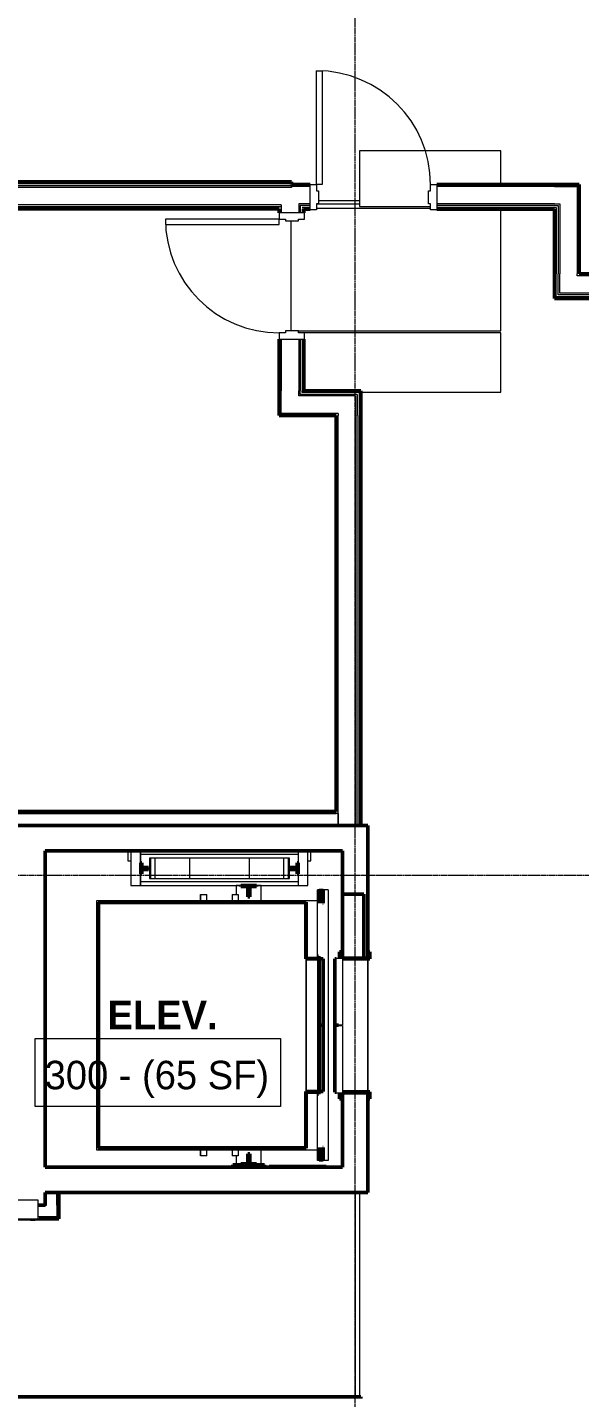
# Model space of a CAD drawing. Header units: inches. Extents: x -4235 to -464, y 9767 to 12463.
# Drawn here: x -3584.9 to -3410.4, y 11370.1 to 11803.3 of the extents above; entities that cross this region are included whole.
import ezdxf

# ---------------------------------------------------------------- set-up
doc = ezdxf.new("R2010")
doc.units = ezdxf.units.IN
doc.header["$MEASUREMENT"] = 0
doc.linetypes.add('Grid Line 1_2_', pattern=[0.875, 0.5, -0.125, 0.125, -0.125])
for name, color, linetype, lineweight in [('0-1', 7, 'Continuous', 5), ('0-2', 90, 'Continuous', 9), ('A-AREA-IDEN', 2, 'Continuous', 9), ('A-DOOR-1', 50, 'Continuous', 20), ('A-DOOR-2', 90, 'Continuous', 9), ('A-DOOR-FRAM-1', 50, 'Continuous', 20), ('A-FLOR-2', 90, 'Continuous', 9), ('A-FLOR-3', 192, 'Continuous', 9), ('A-GENM-1', 7, 'Continuous', 50), ('A-GENM-2', 90, 'Continuous', 9), ('A-WALL-2', 250, 'Continuous', 13), ('A-WALL-3', 7, 'Continuous', 50), ('E-FIRE-1', 90, 'Continuous', 9), ('G-IMPT-1', 90, 'Continuous', 9), ('I-WALL-1', 7, 'Continuous', 50), ('Q-SPCQ-1', 90, 'Continuous', 9), ('S-GRID-1', 1, 'Grid Line 1_2_', 9)]:
    doc.layers.add(name, color=color, linetype=linetype, lineweight=lineweight)
doc.styles.add('Century Gothic', font='ufonts.com_century-gothic.ttf', dxfattribs={"height": 9})
doc.styles.add('Century Gothic_B', font='GOTHICB.TTF', dxfattribs={"height": 9})

# ---------------------------------------------------------------- blocks, each defined once
blk = doc.blocks.new('HOLLOW METAL - UNIT DOOR-2191977-BACKGROUND - 3RD FLOOR')
at = {"layer": 'A-DOOR-1'}
for p, q in [((16.25, -4.125), (18, -4.125)), ((16.25, -40.125), (16.25, -4.125)), ((18, -4.125), (18, -40.125)), ((18, -40.125), (16.25, -40.125))]:
    blk.add_line(p, q, dxfattribs=at)
at = {"layer": 'A-DOOR-2'}
blk.add_arc((18, -4.125), 36, 180, 270, dxfattribs=at)
at = {"layer": 'A-DOOR-FRAM-1'}
for p, q in [((-20, 3.875), (-18, 3.875)), ((-20, -4.125), (-20, 3.875)), ((-18, 3.875), (-18, 1.9375)), ((-18, 1.9375), (-17.375, 1.9375)), ((-17.375, 1.9375), (-17.375, -2.1875)), ((17.375, 1.9375), (18, 1.9375)), ((17.375, -2.1875), (17.375, 1.9375)), ((18, 3.875), (20, 3.875)), ((18, 1.9375), (18, 3.875)), ((20, 3.875), (20, -4.125)), ((-18, -4.125), (-20, -4.125)), ((-18, -2.1875), (-18, -4.125)), ((-17.375, -2.1875), (-18, -2.1875)), ((18, -2.1875), (17.375, -2.1875)), ((18, -4.125), (18, -2.1875)), ((20, -4.125), (18, -4.125))]:
    blk.add_line(p, q, dxfattribs=at)
blk = doc.blocks.new('HOLLOW METAL - UNIT DOOR-2191979-BACKGROUND - 3RD FLOOR')
at = {"layer": 'A-DOOR-1'}
for p, q in [((18, 40.125), (16.25, 40.125)), ((16.25, 40.125), (16.25, 4.125)), ((18, 4.125), (18, 40.125)), ((16.25, 4.125), (18, 4.125))]:
    blk.add_line(p, q, dxfattribs=at)
at = {"layer": 'A-DOOR-2'}
blk.add_arc((18, 4.125), 36, 90, 180, dxfattribs=at)
at = {"layer": 'A-DOOR-FRAM-1'}
for p, q in [((-18, 4.125), (-20, 4.125)), ((-20, 4.125), (-20, -3.875)), ((-18, 2.1875), (-18, 4.125)), ((-17.375, 2.1875), (-18, 2.1875)), ((-17.375, -1.9375), (-17.375, 2.1875)), ((18, 2.1875), (17.375, 2.1875)), ((17.375, 2.1875), (17.375, -1.9375)), ((18, 4.125), (18, 2.1875)), ((20, 4.125), (18, 4.125)), ((20, -3.875), (20, 4.125)), ((-20, -3.875), (-18, -3.875)), ((-18, -3.875), (-18, -1.9375)), ((-18, -1.9375), (-17.375, -1.9375)), ((17.375, -1.9375), (18, -1.9375)), ((18, -1.9375), (18, -3.875)), ((18, -3.875), (20, -3.875))]:
    blk.add_line(p, q, dxfattribs=at)
blk = doc.blocks.new('104416 - Fire Extinguishers - Wall - Class A - Light - 2A-2205784-BACKGROUND - 3RD FLOOR')
at = {"layer": 'E-FIRE-1'}
for p, q in [((13.19, 2.44), (13.19, 2.19)), ((23.19, 2.44), (13.19, 2.44)), ((13.19, 2.44), (23.19, 2.44)), ((13.19, 2.44), (13.19, 2.19)), ((23.19, 2.19), (13.19, 2.19)), ((13.63, -3.81), (13.63, 2.19)), ((14.41, 2.44), (14.41, 2.69)), ((14.44, 2.69), (14.84, 2.69)), ((14.44, 2.44), (14.44, 2.69)), ((14.84, 2.69), (15.03, 2.69)), ((14.84, 2.44), (14.84, 2.69)), ((15.03, 2.69), (15.11, 2.69)), ((15.03, 2.44), (15.03, 2.69)), ((15.11, 2.69), (15.24, 2.69)), ((15.11, 2.44), (15.11, 2.69)), ((15.24, 2.69), (15.51, 2.69)), ((15.24, 2.44), (15.24, 2.69)), ((15.51, 2.69), (15.73, 2.69)), ((15.51, 2.44), (15.51, 2.69)), ((15.73, 2.69), (15.87, 2.69)), ((15.73, 2.44), (15.73, 2.69)), ((15.87, 2.69), (15.91, 2.69)), ((15.87, 2.44), (15.87, 2.69)), ((15.91, 2.44), (15.91, 2.69)), ((15.94, 2.44), (15.94, 2.69)), ((22.75, 2.19), (22.75, -3.81)), ((23.19, 2.19), (23.19, 2.44)), ((23.19, 2.19), (23.19, 2.44)), ((22.75, -3.81), (13.63, -3.81))]:
    blk.add_line(p, q, dxfattribs=at)
blk = doc.blocks.new('CTR - 1st Phase - Common Walls_rvt-1-BACKGROUND - 3RD FLOOR')
at = {"layer": 'A-FLOR-2'}
for p, q in [((-3435.32, 11764.21), (-3479.92, 11764.21)), ((-3479.92, 11764.21), (-3479.92, 11746.59)), ((-3435.32, 11753.56), (-3435.32, 11764.21)), ((-3457.52, 11745.96), (-3493.52, 11745.96)), ((-3479.92, 11746.59), (-3457.52, 11746.59)), ((-3435.32, 11707.31), (-3435.32, 11745.81)), ((-3501.67, 11742.06), (-3501.67, 11707.31)), ((-3499.24, 11707.31), (-3435.32, 11707.31)), ((-3435.32, 11706.69), (-3497.3, 11706.69)), ((-3435.32, 11687.99), (-3435.32, 11706.69)), ((-3479.55, 11687.99), (-3435.32, 11687.99))]:
    blk.add_line(p, q, dxfattribs=at)
at = {"layer": 'A-WALL-2'}
for p, q in [((-3501.42, 11753.81), (-3852.47, 11753.81)), ((-3501.42, 11753.19), (-3852.47, 11753.19)), ((-3501.42, 11752.69), (-3852.47, 11752.69)), ((-3501.42, 11752.94), (-3501.42, 11753.19)), ((-3501.42, 11753.19), (-3501.42, 11752.94)), ((-3501.42, 11752.69), (-3501.42, 11752.94)), ((-3495.52, 11752.94), (-3501.42, 11752.94)), ((-3501.42, 11752.94), (-3501.42, 11752.69)), ((-3418.3, 11752.94), (-3455.52, 11752.94)), ((-3418.3, 11752.94), (-3416.67, 11752.94)), ((-3416.67, 11752.94), (-3411.17, 11752.94)), ((-3411.17, 11752.94), (-3411.17, 11725.36)), ((-3504.67, 11747.19), (-3852.47, 11747.19)), ((-3504.67, 11747.19), (-3504.67, 11746.94)), ((-3504.67, 11746.94), (-3504.67, 11746.56)), ((-3495.52, 11747.44), (-3499.17, 11747.44)), ((-3499.17, 11747.44), (-3499.17, 11747.19)), ((-3499.17, 11747.19), (-3499.17, 11746.94)), ((-3499.17, 11746.94), (-3499.17, 11745.81)), ((-3495.52, 11746.94), (-3498.67, 11746.94)), ((-3498.67, 11746.94), (-3498.67, 11746.56)), ((-3418.3, 11747.44), (-3455.52, 11747.44)), ((-3418.3, 11746.94), (-3455.52, 11746.94)), ((-3418.3, 11747.44), (-3417.17, 11747.44)), ((-3418.3, 11746.94), (-3417.8, 11746.94)), ((-3417.8, 11746.94), (-3417.17, 11746.94)), ((-3417.17, 11747.44), (-3416.67, 11747.44)), ((-3417.17, 11746.94), (-3417.17, 11725.36)), ((-3416.67, 11747.44), (-3416.67, 11725.36)), ((-3504.67, 11746.56), (-3852.47, 11746.56)), ((-3504.67, 11746.56), (-3504.67, 11746.31)), ((-3504.67, 11746.31), (-3504.67, 11745.94)), ((-3504.67, 11745.94), (-3504.67, 11744.69)), ((-3499.17, 11745.81), (-3499.17, 11744.69)), ((-3498.67, 11746.56), (-3498.67, 11746.31)), ((-3498.67, 11746.31), (-3498.67, 11745.81)), ((-3498.67, 11745.81), (-3498.67, 11744.69)), ((-3495.52, 11746.31), (-3498.05, 11746.31)), ((-3498.05, 11745.81), (-3497.55, 11745.81)), ((-3497.55, 11745.81), (-3498.05, 11745.81)), ((-3498.05, 11745.81), (-3498.05, 11744.69)), ((-3418.3, 11746.31), (-3455.52, 11746.31)), ((-3418.3, 11746.31), (-3417.8, 11746.31)), ((-3417.8, 11746.31), (-3417.8, 11725.36)), ((-3417.8, 11718.74), (-3417.8, 11725.36)), ((-3417.17, 11719.24), (-3417.17, 11725.36)), ((-3416.67, 11724.74), (-3416.67, 11725.36)), ((-3411.17, 11724.74), (-3411.17, 11725.36)), ((-3416.67, 11719.24), (-3416.67, 11724.74)), ((-3342.97, 11724.74), (-3411.17, 11724.74)), ((-3417.8, 11718.11), (-3417.8, 11718.74)), ((-3342.97, 11718.11), (-3417.8, 11718.11)), ((-3417.17, 11718.74), (-3417.17, 11719.24)), ((-3342.97, 11718.74), (-3417.17, 11718.74)), ((-3342.97, 11719.24), (-3416.67, 11719.24)), ((-3504.67, 11704.69), (-3504.67, 11688.36)), ((-3499.17, 11704.69), (-3499.17, 11688.36)), ((-3498.67, 11704.69), (-3498.67, 11688.36)), ((-3498.05, 11704.69), (-3498.05, 11688.36)), ((-3504.67, 11686.74), (-3504.67, 11688.36)), ((-3504.67, 11681.24), (-3504.67, 11686.74)), ((-3499.17, 11687.24), (-3499.17, 11688.36)), ((-3499.17, 11686.74), (-3499.17, 11687.24)), ((-3481.17, 11686.74), (-3499.17, 11686.74)), ((-3498.67, 11687.86), (-3498.67, 11688.36)), ((-3498.67, 11687.24), (-3498.67, 11687.86)), ((-3480.67, 11687.24), (-3498.67, 11687.24)), ((-3498.05, 11688.36), (-3497.55, 11688.36)), ((-3498.05, 11687.86), (-3498.05, 11688.36)), ((-3480.05, 11687.86), (-3498.05, 11687.86)), ((-3481.17, 11686.74), (-3481.17, 11681.24)), ((-3480.67, 11687.24), (-3480.67, 11686.74)), ((-3480.67, 11686.74), (-3480.67, 11680.61)), ((-3480.05, 11687.86), (-3480.05, 11687.24)), ((-3480.05, 11687.24), (-3480.05, 11680.61)), ((-3486.67, 11681.24), (-3504.67, 11681.24)), ((-3486.67, 11681.24), (-3486.67, 11680.61)), ((-3486.67, 11554.74), (-3486.67, 11680.61)), ((-3481.17, 11681.24), (-3481.17, 11680.61)), ((-3481.17, 11551.24), (-3481.17, 11680.61)), ((-3480.67, 11550.99), (-3480.67, 11680.61)), ((-3480.05, 11550.99), (-3480.05, 11680.61)), ((-3827.32, 11554.74), (-3487.3, 11554.74)), ((-3486.67, 11554.74), (-3487.3, 11554.74)), ((-3486.67, 11551.24), (-3486.67, 11554.74)), ((-3486.67, 11554.74), (-3486.67, 11551.24)), ((-3827.32, 11551.24), (-3487.3, 11551.24)), ((-3486.67, 11551.24), (-3487.3, 11551.24)), ((-3481.17, 11551.24), (-3486.67, 11551.24)), ((-3481.17, 11550.99), (-3481.17, 11551.24)), ((-3481.17, 11551.24), (-3481.17, 11550.99)), ((-3579.07, 11430.99), (-3579.07, 11434.99)), ((-3575.57, 11430.99), (-3575.57, 11434.99)), ((-3579.07, 11430.74), (-3581.57, 11430.74)), ((-3579.07, 11430.99), (-3579.07, 11430.74)), ((-3575.57, 11430.99), (-3575.57, 11430.74)), ((-3575.57, 11430.74), (-3575.57, 11427.24)), ((-3575.57, 11427.24), (-3581.57, 11427.24))]:
    blk.add_line(p, q, dxfattribs=at)
at = {"layer": 'A-WALL-3'}
for p, q in [((-3487.3, 11555.36), (-3827.32, 11555.36)), ((-3827.32, 11550.99), (-3487.3, 11550.99)), ((-3579.32, 11434.99), (-3579.32, 11430.99)), ((-3574.95, 11434.99), (-3579.32, 11434.99)), ((-3574.95, 11430.99), (-3574.95, 11434.99)), ((-3579.32, 11430.99), (-3581.57, 11430.99)), ((-3574.95, 11427.24), (-3574.95, 11430.99)), ((-3581.14, 11426.61), (-3574.95, 11426.61)), ((-3574.95, 11426.61), (-3574.95, 11427.24))]:
    blk.add_line(p, q, dxfattribs=at)
at = {"layer": 'I-WALL-1'}
for p, q in [((-3501.42, 11754.44), (-3852.47, 11754.44)), ((-3501.42, 11753.56), (-3501.42, 11754.44)), ((-3495.52, 11753.56), (-3501.42, 11753.56)), ((-3418.3, 11753.56), (-3455.52, 11753.56)), ((-3411.17, 11753.56), (-3418.3, 11753.56)), ((-3410.55, 11753.56), (-3411.17, 11753.56)), ((-3410.55, 11725.36), (-3410.55, 11753.56)), ((-3852.47, 11745.94), (-3505.3, 11745.94)), ((-3505.3, 11745.94), (-3505.3, 11744.69)), ((-3497.55, 11745.81), (-3495.52, 11745.81)), ((-3497.55, 11744.69), (-3497.55, 11745.81)), ((-3455.52, 11745.81), (-3418.3, 11745.81)), ((-3418.3, 11745.81), (-3418.3, 11725.36)), ((-3418.3, 11725.36), (-3418.3, 11718.11)), ((-3342.97, 11725.36), (-3410.55, 11725.36)), ((-3418.3, 11718.11), (-3418.3, 11717.61)), ((-3418.3, 11717.61), (-3342.97, 11717.61)), ((-3505.3, 11704.69), (-3505.3, 11688.36)), ((-3497.55, 11688.36), (-3497.55, 11704.69)), ((-3505.3, 11688.36), (-3505.3, 11681.24)), ((-3479.55, 11688.36), (-3497.55, 11688.36)), ((-3479.55, 11687.86), (-3479.55, 11688.36)), ((-3479.55, 11680.61), (-3479.55, 11687.86)), ((-3505.3, 11681.24), (-3505.3, 11680.61)), ((-3505.3, 11680.61), (-3487.3, 11680.61)), ((-3487.3, 11680.61), (-3487.3, 11555.36)), ((-3479.55, 11550.99), (-3479.55, 11680.61)), ((-3487.3, 11550.99), (-3481.17, 11550.99)), ((-3481.17, 11550.99), (-3479.55, 11550.99)), ((-3479.55, 11370.36), (-3609.52, 11370.36)), ((-3479.55, 11369.86), (-3479.55, 11370.36))]:
    blk.add_line(p, q, dxfattribs=at)
at = {"layer": '0-2'}
for name, p, rotation in [('HOLLOW METAL - UNIT DOOR-2191977-BACKGROUND - 3RD FLOOR', (-3475.52, 11749.44), 180), ('HOLLOW METAL - UNIT DOOR-2191979-BACKGROUND - 3RD FLOOR', (-3501.17, 11724.69), 89.99999999999125), ('104416 - Fire Extinguishers - Wall - Class A - Light - 2A-2205784-BACKGROUND - 3RD FLOOR', (-3567.95, 11428.8), 180)]:
    blk.add_blockref(name, p, dxfattribs=dict(at, rotation=rotation))
blk = doc.blocks.new('Otis_G2S_072320191620 - Duty_3500_Speed_150_Seismic_N_CabHeight_93_CabPanels_Y_EntHeight_84_CwtLoc_L2_CwtSafety_N_DoorHand_CO_OpeningType_Front_Glassback_N_FRSAME_NOH-2444874-BACKGROUND - 3RD FLOOR')
at = {"layer": 'A-GENM-1'}
for p, q in [((85.74, 77.23), (7.94, 77.23)), ((7.94, 77.23), (8.06, 77.11)), ((7.94, 77.23), (7.94, 11.44)), ((8.06, 77.11), (7.94, 77.23)), ((8.06, 77.11), (85.62, 77.11)), ((8.06, 11.56), (8.06, 77.11)), ((85.74, 77.23), (85.62, 77.11)), ((85.62, 77.11), (85.74, 77.23)), ((85.62, 77.11), (85.62, 11.56)), ((85.74, 11.44), (85.74, 77.23)), ((7.94, 11.44), (8.06, 11.44)), ((8.06, 11.44), (8.06, 11.56)), ((8.06, 11.56), (8.06, 11.44)), ((25.84, 11.56), (8.06, 11.56)), ((8.06, 11.44), (25.72, 11.44)), ((25.72, 11.44), (25.72, 7.6)), ((25.84, 7.48), (25.84, 11.56)), ((67.96, 11.44), (67.84, 11.56)), ((67.84, 11.56), (67.84, 7.48)), ((85.62, 11.56), (67.84, 11.56)), ((67.84, 11.56), (67.96, 11.44)), ((67.96, 7.6), (67.96, 11.44)), ((67.96, 11.44), (85.74, 11.44)), ((8.23, 7.4), (4.29, 7.4)), ((4.29, 7.4), (4.29, 6.15)), ((4.29, 6.15), (8.23, 6.15)), ((4.33, 6.19), (4.33, 7.36)), ((4.33, 7.36), (8.23, 7.36)), ((8.23, 6.19), (4.33, 6.19)), ((8.23, 7.36), (8.23, 7.4)), ((8.23, 6.15), (8.23, 6.19)), ((25.72, 7.6), (25, 7.6)), ((25, 7.6), (25, 7.48)), ((25, 7.48), (25.84, 7.48)), ((25.84, 7.48), (25.72, 7.6)), ((25.72, 7.6), (25.84, 7.48)), ((46.84, 7.4), (25.84, 7.4)), ((25.84, 7.4), (25.84, 6.15)), ((25.84, 6.15), (46.84, 6.15)), ((46.84, 6.15), (46.84, 7.4)), ((67.84, 7.4), (46.84, 7.4)), ((46.84, 7.4), (46.84, 6.15)), ((46.84, 6.15), (67.84, 6.15)), ((67.96, 7.6), (67.84, 7.48)), ((67.84, 7.48), (67.96, 7.6)), ((67.84, 7.48), (68.69, 7.48)), ((67.84, 6.15), (67.84, 7.4)), ((68.69, 7.6), (67.96, 7.6)), ((68.69, 7.48), (68.69, 7.6)), ((89.4, 7.4), (85.46, 7.4)), ((85.46, 7.4), (85.46, 7.36)), ((85.46, 7.36), (89.36, 7.36)), ((89.36, 6.19), (85.46, 6.19)), ((85.46, 6.19), (85.46, 6.15)), ((85.46, 6.15), (89.4, 6.15)), ((89.4, 7.4), (89.36, 7.36)), ((89.36, 7.36), (89.4, 7.4)), ((89.36, 7.36), (89.36, 6.19)), ((89.4, 6.15), (89.36, 6.19)), ((89.36, 6.19), (89.4, 6.15)), ((89.4, 6.15), (89.4, 7.4))]:
    blk.add_line(p, q, dxfattribs=at)
at = {"layer": 'A-GENM-2'}
for p, q in [((25.84, 11.56), (25.72, 11.44)), ((25.72, 11.44), (25.84, 11.56)), ((85.74, 11.44), (85.62, 11.56)), ((85.62, 11.56), (85.74, 11.44)), ((4.29, 7.4), (4.33, 7.36)), ((4.33, 7.36), (4.29, 7.4)), ((4.29, 6.15), (4.33, 6.19)), ((4.33, 6.19), (4.29, 6.15))]:
    blk.add_line(p, q, dxfattribs=at)
at = {"layer": 'G-IMPT-1'}
for p, q in [((7.47, 77.7), (7.47, 7.9)), ((86.21, 77.7), (7.47, 77.7)), ((86.21, 7.9), (86.21, 77.7)), ((7.47, 44.86), (5.5, 44.86)), ((5.5, 42.89), (5.5, 44.86)), ((5.5, 44.86), (7.47, 44.86)), ((88.18, 44.86), (86.21, 44.86)), ((86.21, 44.86), (88.18, 44.86)), ((88.18, 44.86), (88.18, 42.89)), ((5.5, 42.89), (7.47, 42.89)), ((86.21, 42.89), (88.18, 42.89)), ((7.47, 34.89), (5.5, 34.89)), ((5.5, 32.93), (5.5, 34.89)), ((88.18, 34.89), (86.21, 34.89)), ((88.18, 34.89), (88.18, 32.93)), ((7.47, 32.93), (5.5, 32.93)), ((7.47, 32.93), (5.5, 32.93)), ((88.18, 32.93), (86.21, 32.93)), ((88.18, 32.93), (86.21, 32.93)), ((67.84, 11.5), (25.84, 11.5)), ((25.84, 11.5), (67.84, 11.5)), ((4.09, 4.56), (4.09, 7.9)), ((4.09, 7.9), (25.72, 7.9)), ((89.59, 4.56), (4.09, 4.56)), ((7.47, 7.9), (25.72, 7.9)), ((25.84, 7.84), (67.84, 7.84)), ((67.96, 7.9), (89.59, 7.9)), ((67.96, 7.9), (86.21, 7.9)), ((89.59, 4.56), (89.59, 7.9))]:
    blk.add_line(p, q, dxfattribs=at)
blk = doc.blocks.new('Otis_G2S_072320191620 - Duty_3500_Speed_150_Seismic_N_CwtLoc_L2_PitDepth_60_OpeningType_Front_CwtSafety_N_FRSAME_NPT-2444873-BACKGROUND - 3RD FLOOR')
at = {"layer": 'G-IMPT-1'}
for p, q in [((92.16, 63.73), (94.66, 63.73)), ((93.18, 60.99), (93.18, 16.8)), ((99.64, 60.99), (93.18, 60.99)), ((93.19, 60.68), (93.19, 59.18)), ((99.63, 60.68), (93.19, 60.68)), ((98.16, 63.73), (100.82, 63.73)), ((99.63, 59.18), (99.63, 60.68)), ((99.64, 16.8), (99.64, 60.99)), ((100.82, 63.73), (100.94, 63.73)), ((100.82, 14.06), (100.82, 63.73)), ((100.94, 63.73), (100.94, 14.06)), ((93.19, 59.18), (99.63, 59.18)), ((93.18, 48.39), (93.18, 29.39)), ((99.64, 48.39), (93.18, 48.39)), ((99.64, 29.39), (99.64, 48.39)), ((5.5, 33.56), (2.69, 33.56)), ((2.69, 33.56), (2.69, 32.13)), ((90.99, 33.56), (88.18, 33.56)), ((90.99, 25.69), (90.99, 33.56)), ((2.69, 27.13), (2.69, 25.69)), ((93.18, 29.39), (99.64, 29.39)), ((2.69, 25.69), (7.44, 25.69)), ((86.24, 25.69), (90.99, 25.69)), ((93.19, 18.61), (93.19, 17.11)), ((99.63, 18.61), (93.19, 18.61)), ((99.63, 17.11), (99.63, 18.61)), ((93.18, 16.8), (99.64, 16.8)), ((93.19, 17.11), (99.63, 17.11))]:
    blk.add_line(p, q, dxfattribs=at)
blk = doc.blocks.new('Otis_G2S_072320191620 - Otis_G2S_072320191620-2295120-BACKGROUND - 3RD FLOOR')
at = {"layer": 'A-GENM-1'}
for p, q in [((98.16, 63.74), (94.66, 63.74)), ((94.66, 63.74), (94.66, 63.43)), ((94.66, 63.43), (96.1, 63.43)), ((96.1, 63.43), (96.1, 61.3)), ((96.1, 61.3), (96.72, 61.3)), ((96.72, 61.3), (96.72, 63.43)), ((96.72, 63.43), (98.16, 63.43)), ((98.16, 63.43), (98.16, 63.74)), ((2.68, 34.63), (2.3, 34.63)), ((2.3, 34.63), (2.3, 24.63)), ((2.97, 32.13), (2.66, 32.13)), ((2.66, 32.13), (2.66, 27.13)), ((2.68, 24.63), (2.68, 34.63)), ((2.97, 29.94), (2.97, 32.13)), ((90.96, 32.13), (90.65, 32.13)), ((90.65, 32.13), (90.65, 29.94)), ((90.96, 27.13), (90.96, 32.13)), ((2.66, 27.13), (2.97, 27.13)), ((6.16, 29.94), (2.97, 29.94)), ((2.97, 27.13), (2.97, 29.31)), ((2.97, 29.31), (6.16, 29.31)), ((6.16, 29.31), (6.16, 29.94)), ((90.65, 29.94), (87.46, 29.94)), ((87.46, 29.94), (87.46, 29.31)), ((87.46, 29.31), (90.65, 29.31)), ((90.65, 29.31), (90.65, 27.13)), ((90.65, 27.13), (90.96, 27.13)), ((2.3, 24.63), (2.68, 24.63)), ((96.1, 14.37), (94.66, 14.37)), ((94.66, 14.37), (94.66, 14.06)), ((94.66, 14.06), (98.16, 14.06)), ((96.72, 16.5), (96.1, 16.5)), ((96.1, 16.5), (96.1, 14.37)), ((96.72, 14.37), (96.72, 16.5)), ((98.16, 14.37), (96.72, 14.37)), ((98.16, 14.06), (98.16, 14.37)), ((25.44, 0.96), (23.6, 0.96)), ((23.6, 0.96), (23.6, 0.25)), ((23.6, 0.25), (23.73, 0.25)), ((23.73, 0.25), (23.73, 0.83)), ((23.73, 0.83), (25.44, 0.83)), ((46.81, 2.41), (25.69, 2.41)), ((25.69, 2.41), (25.69, 2)), ((46.62, 1.25), (46.81, 1.25)), ((67.81, 2.41), (46.81, 2.41)), ((46.81, 2.41), (46.81, 1.25)), ((46.81, 1.25), (46.81, 2.41)), ((46.81, 1.25), (46.87, 1.25)), ((67.81, 2), (67.81, 2.41)), ((70.02, 0.96), (68.06, 0.96)), ((68.06, 0.83), (69.9, 0.83)), ((69.9, 0.83), (69.9, 0.25)), ((69.9, 0.25), (70.02, 0.25)), ((70.02, 0.25), (70.02, 0.96)), ((25.69, 0), (25.69, -8.52)), ((25.81, -8.64), (25.81, 0)), ((67.81, 0), (67.81, -6.69)), ((67.81, 0), (67.81, -8.64)), ((67.94, -8.52), (67.94, 0)), ((88.31, 0), (68.06, 0)), ((88.31, -6.69), (88.31, 0)), ((23.73, -8), (23.6, -8)), ((23.6, -8), (23.6, -8.64)), ((23.6, -8.64), (25.81, -8.64)), ((23.73, -8.52), (23.73, -8)), ((25.69, -8.52), (23.73, -8.52)), ((67.81, -6.69), (88.31, -6.69)), ((67.81, -8.64), (70.02, -8.64)), ((69.9, -8.52), (67.94, -8.52)), ((70.02, -8), (69.9, -8)), ((69.9, -8), (69.9, -8.52)), ((70.02, -8.64), (70.02, -8))]:
    blk.add_line(p, q, dxfattribs=at)
at = {"layer": 'A-GENM-2'}
for p, q in [((102, 66.89), (91.02, 66.89)), ((91.02, 66.89), (91.02, 63.94)), ((102, 67.78), (98.85, 67.78)), ((98.85, 67.78), (98.85, 66.89)), ((102, 63.94), (91.02, 63.94)), ((91.02, 63.94), (91.02, 63.74)), ((91.02, 63.74), (91.02, 14.06)), ((91.02, 63.74), (102, 63.74)), ((92.16, 14.06), (92.16, 63.74)), ((2, 34.63), (2.3, 34.63)), ((2.3, 24.63), (2, 24.63)), ((2.5, 23.14), (2, 23.14)), ((2, 22.14), (2.5, 22.14)), ((2.5, 22.14), (2.5, 23.14)), ((2.5, 6.14), (2.5, 22.14)), ((91.02, 14.06), (91.02, 13.86)), ((94.66, 14.06), (91.02, 14.06)), ((91.02, 13.86), (102, 13.86)), ((91.02, 13.86), (91.02, 10.91)), ((102, 14.06), (98.16, 14.06)), ((91.02, 10.91), (102, 10.91)), ((98.85, 10.91), (98.85, 10.02)), ((98.85, 10.02), (102, 10.02)), ((2.5, 6.14), (2, 6.14)), ((2, 5.14), (2.5, 5.14)), ((2.5, 5.14), (2.5, 6.14)), ((46.87, 0.96), (46.62, 0.96)), ((25.69, -7.93), (25.53, -8)), ((67.81, -7.88), (25.81, -7.88)), ((68.06, -7.99), (67.93, -7.93))]:
    blk.add_line(p, q, dxfattribs=at)
for name in ['Otis_G2S_072320191620 - Duty_3500_Speed_150_Seismic_N_CabHeight_93_CabPanels_Y_EntHeight_84_CwtLoc_L2_CwtSafety_N_DoorHand_CO_OpeningType_Front_Glassback_N_FRSAME_NOH-2444874-BACKGROUND - 3RD FLOOR', 'Otis_G2S_072320191620 - Duty_3500_Speed_150_Seismic_N_CwtLoc_L2_PitDepth_60_OpeningType_Front_CwtSafety_N_FRSAME_NPT-2444873-BACKGROUND - 3RD FLOOR']:
    blk.add_blockref(name, (0, 0))
blk = doc.blocks.new('Elevator Door-Center - 48_ x 84_-2010370-BACKGROUND - 3RD FLOOR')
at = {"layer": 'Q-SPCQ-1'}
for p, q in [((-25.22, 6), (-4.03, 6)), ((-25.22, 6), (-25.22, 4)), ((-4.03, 4), (-4.03, 6)), ((-3.78, 6), (17.41, 6)), ((-3.78, 4), (-3.78, 6)), ((17.41, 6), (17.41, 4)), ((-4.03, 4), (-25.22, 4)), ((17.41, 4), (-3.78, 4))]:
    blk.add_line(p, q, dxfattribs=at)
blk = doc.blocks.new('CTR - 1st Phase -Stairs _ Elevators_rvt-1-BACKGROUND - 3RD FLOOR')
at = {"layer": 'A-WALL-3'}
for p, q in [((-3477.32, 11550.99), (-3587.32, 11550.99)), ((-3477.32, 11542.99), (-3477.32, 11550.99)), ((-3579.32, 11542.99), (-3485.32, 11542.99)), ((-3579.32, 11442.99), (-3579.32, 11542.99)), ((-3485.32, 11542.99), (-3485.32, 11509.05)), ((-3477.32, 11509.05), (-3477.32, 11542.99)), ((-3485.32, 11509.05), (-3477.32, 11509.05)), ((-3477.32, 11466.43), (-3485.32, 11466.43)), ((-3485.32, 11466.43), (-3485.32, 11442.99)), ((-3477.32, 11434.99), (-3477.32, 11466.43)), ((-3485.32, 11442.99), (-3579.32, 11442.99)), ((-3579.32, 11434.99), (-3485.32, 11434.99)), ((-3579.32, 11430.99), (-3579.32, 11434.99)), ((-3485.32, 11434.99), (-3477.32, 11434.99)), ((-3581.57, 11430.99), (-3579.32, 11430.99))]:
    blk.add_line(p, q, dxfattribs=at)
at = {"layer": '0-2'}
for name, p, rotation in [('Otis_G2S_072320191620 - Otis_G2S_072320191620-2295120-BACKGROUND - 3RD FLOOR', (-3485.32, 11440.99), 89.99999999998951), ('Elevator Door-Center - 48_ x 84_-2010370-BACKGROUND - 3RD FLOOR', (-3481.32, 11491.64), 90.0000000000186)]:
    blk.add_blockref(name, p, dxfattribs=dict(at, rotation=rotation))

msp = doc.modelspace()

# ---------------------------------------------------------------- linework, layer by layer
at = {"layer": 'A-AREA-IDEN', "flags": 128}
msp.add_lwpolyline([(-3582.43, 11483.58), (-3504.92, 11483.58), (-3504.92, 11462.09), (-3582.43, 11462.09)], close=True, dxfattribs=at)
at = {"layer": 'A-FLOR-3'}
for p, q in [((-3493.52, 11747.44), (-3479.92, 11747.44)), ((-3479.92, 11748.44), (-3492.9, 11748.44)), ((-3499.17, 11706.69), (-3499.17, 11707.31)), ((-3479.22, 11686.74), (-3479.55, 11686.74)), ((-3479.22, 11686.74), (-3479.22, 11550.99)), ((-3479.55, 11684.74), (-3479.22, 11684.74)), ((-3477.32, 11509.05), (-3477.32, 11508.92)), ((-3477.32, 11508.8), (-3477.32, 11466.79)), ((-3477.32, 11466.68), (-3477.32, 11466.43)), ((-3481.17, 11370.36), (-3481.17, 11434.99)), ((-3479.92, 11434.99), (-3479.92, 11370.36))]:
    msp.add_line(p, q, dxfattribs=at)
at = {"layer": 'S-GRID-1'}
for p, q in [((-3481.32, 9836.18), (-3481.32, 12413.74)), ((-464.45, 11535.19), (-4185.7, 11535.19))]:
    msp.add_line(p, q, dxfattribs=at)

# ---------------------------------------------------------------- block references
at = {"layer": '0-1'}
for name in ['CTR - 1st Phase - Common Walls_rvt-1-BACKGROUND - 3RD FLOOR', 'CTR - 1st Phase -Stairs _ Elevators_rvt-1-BACKGROUND - 3RD FLOOR']:
    msp.add_blockref(name, (0, 0), dxfattribs=at)

# ---------------------------------------------------------------- texts
at = {"layer": 'A-AREA-IDEN', "char_height": 9, "attachment_point": 1}
for s, insert, width, style in [('ELEV.', (-3559.55, 11495.55), 38.178, 'Century Gothic_B'), ('300 - (65 SF)', (-3579.43, 11476.58), 86.355, 'Century Gothic')]:
    msp.add_mtext(s, dxfattribs=dict(at, insert=insert, width=width, style=style))

doc.saveas('drawing.dxf')
